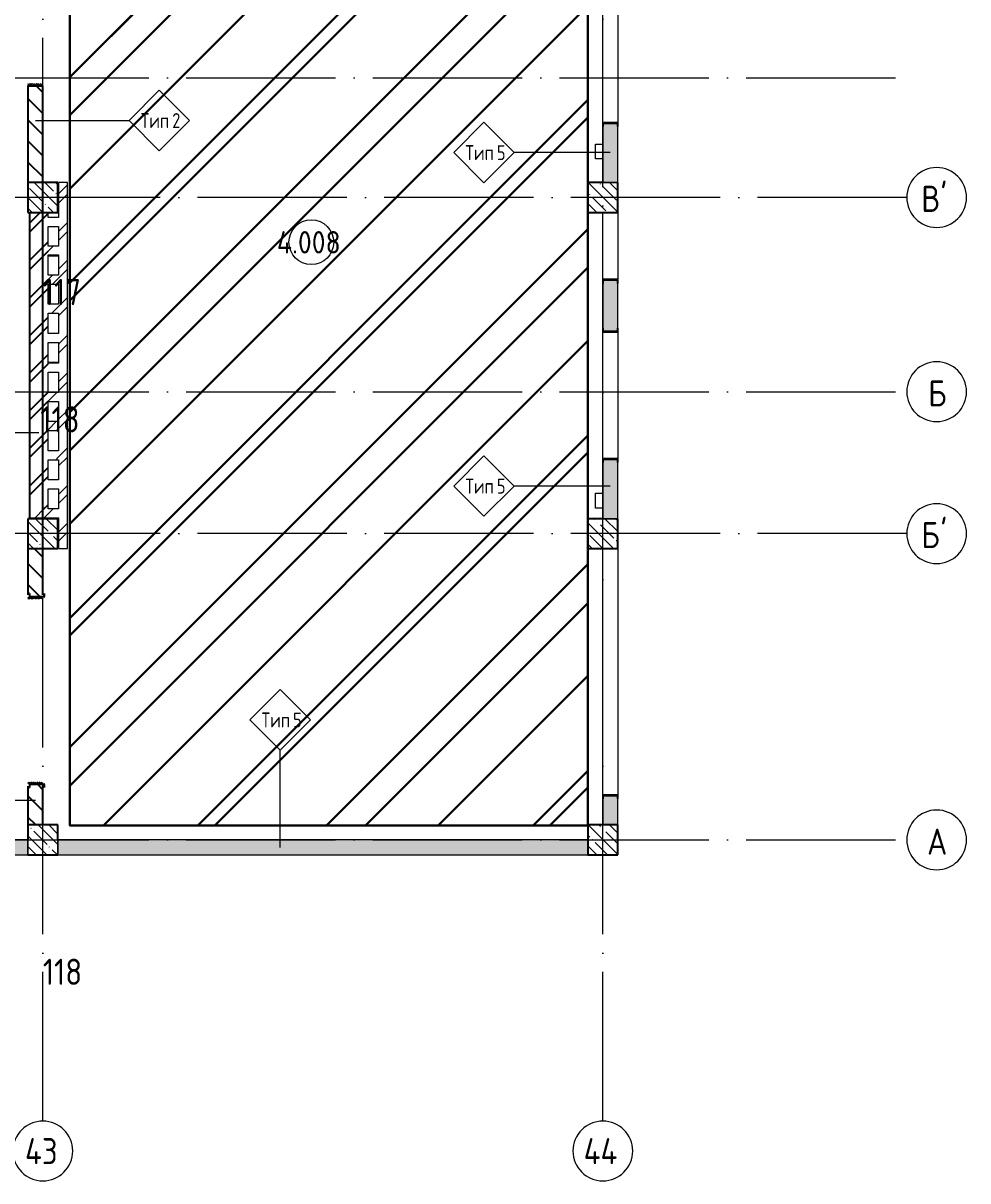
# Model space of a CAD drawing. Header units: millimetres. Extents: x -68946 to 690821, y -552984 to 293768.
# Drawn here: x 118369 to 131021, y -402657 to -387159 of the extents above; entities that cross this region are included whole.
import ezdxf

# ---------------------------------------------------------------- set-up
doc = ezdxf.new("R2010")
doc.units = ezdxf.units.MM
doc.linetypes.add('ADSK_Линия сетки', pattern=[2500, 2000, -250, 0, -250])
doc.linetypes.add('ADSK_Скрыто', pattern=[600, 300, -300])
for name, color, linetype, lineweight in [('0) блоки', 250, 'Continuous', 25), ('1.2) Стяжка 6 вып.', 30, 'Continuous', 30), ('1.3) Звуко-изол           6 вып.', 90, 'Continuous', 30), ('1.4) Стяжка 6 вып.', 30, 'Continuous', 30), ('A-AREA-____-IDEN', 250, 'Continuous', 9), ('A-DOOR-____-OTLN', 250, 'Continuous', 5), ('A-FLOR-____-OTLN', 250, 'Continuous', 9), ('A-WALL-____-IDEN', 250, 'Continuous', 9), ('A-WALL-____-MCUT', 250, 'Continuous', 13), ('A-WALL-____-PATT', 250, 'Continuous', 13), ('G-____-____-SYMB', 250, 'ADSK_Скрыто', 9), ('I-WALL-____-OTLN', 250, 'Continuous', 9), ('S-COLS-____-MCUT', 250, 'Continuous', 25), ('S-COLS-____-OTLN', 250, 'Continuous', 9), ('S-GRID-____-IDEN', 250, 'Continuous', 9), ('S-GRID-____-OTLN', 250, 'Continuous', 9)]:
    doc.layers.add(name, color=color, linetype=linetype, lineweight=lineweight)
doc.styles.add('GOST Common', font='', dxfattribs={"width": 0.9, "height": 350})
doc.styles.add('GOST Common_1', font='', dxfattribs={"width": 0.9, "height": 250})
doc.styles.add('ISOCPEUR', font='isocpeur.ttf', dxfattribs={"width": 0.8, "height": 100})
doc.styles.add('ISOCPEUR_1', font='isocpeur.ttf', dxfattribs={"width": 0.9, "height": 250})
doc.styles.get('GOST Common').set_extended_font_data('GOST Common')
doc.styles.get('GOST Common_1').set_extended_font_data('GOST Common')
pattern_1 = [(45, (-26617.47, -398117.93), (-251.4472, 251.4472), []), (45, (-26617.47, -397736.93), (-251.4472, 251.4472), [])]
pattern_2 = [(50, (-26617.47, -398117.93), (364.36793, -31.8783), [38.1, -419.1]), (355, (-26617.47, -398117.93), (-70.48585, 382.1133), [30.48, -335.28]), (100.451, (-26587.1, -398120.6), (293.885, 350.2334), [32.38, -356.18]), (46.184, (-26617.47, -398016.33), (542.1585, -84.0858), [57.15, -628.65]), (96.636, (-26572.3, -398023.34), (474.8049, 494.8554), [48.57, -534.27]), (351.184, (-26617.47, -398016.33), (474.8102, 494.85), [45.72, -502.92]), (21, (-26566.67, -398041.73), (303.22847, -204.53046), [38.1, -419.1]), (326, (-26566.67, -398041.73), (123.6039, 368.37604), [30.48, -335.28]), (71.451, (-26541.4, -398058.78), (426.8341, 163.8427), [32.38, -356.18]), (37.5, (-26617.47, -398117.93), (6.17665, 169.11015), [16.764, -314.452, 16.764, -323.596, -336.55]), (37.5, (-26617.47, -398117.93), (6.17665, 169.11015), [-671.576, 16.764, -319.786]), (7.5, (-26617.47, -398117.93), (133.63888, 200.3615), [16.764, -177.292, 16.764, -306.832, -128.27]), (7.5, (-26617.47, -398117.93), (133.63888, 200.3615), [-517.652, 16.764, -111.506]), (327.5, (-26730.75, -398117.93), (271.18182, -11.45836), [16.764, -110.236, 16.764, -379.476, -525.78]), (327.5, (-26730.75, -398117.93), (271.18182, -11.45836), [-523.24, 16.764, -509.016]), (317.5, (-26781.55, -398117.93), (296.2585, 50.85285), [16.764, -148.336, 16.764, -246.38, -373.38]), (317.5, (-26781.55, -398117.93), (296.2585, 50.85285), [-428.244, 16.764, -356.616])]
pattern_3 = [(135, (-26617.47, -398117.93), (-142.5612, -142.5612), []), (135, (-26474.9, -398117.93), (-142.5612, -142.5612), [252.016, -50.403, 3.353, -47.05])]
pattern_4 = [(135, (-26617.47, -398117.93), (-141.42136, -141.42136), [])]

# ---------------------------------------------------------------- blocks, each defined once
blk = doc.blocks.new('Дверь_СКБ_2Ст_Фрамуга2 - Н_ВВ-3_2500x2600h_Учебные помещения_Фрамуга слева-V1-Кладочный план внутренних ограждающих конструкций на отм_ _12_600_ Секция 3_')
at = {"layer": 'A-DOOR-____-OTLN'}
h = blk.add_hatch(dxfattribs=at)
h.set_pattern_fill('FP_5', color=256, style=0, pattern_type=2)
h.set_pattern_definition([(45, (-1071.384, 164.685), (-14.1421, 14.1421), []), (135, (-1071.384, 164.685), (-14.1421, -14.1421), [])])
h.paths.add_polyline_path([(-1237.5, -100), (-1212.5, -100), (-1212.5, 100), (-1237.5, 100)])
h = blk.add_hatch(dxfattribs=at)
h.set_pattern_fill('FP_4', color=256, style=0, pattern_type=2)
h.set_pattern_definition([(135, (1051.41, 164.685), (-14.1421, -14.1421), []), (225, (1051.41, 164.685), (14.1421, -14.1421), [])])
h.paths.add_polyline_path([(1237.5, -100), (1262.5, -100), (1262.5, 100), (1237.5, 100)])
blk = doc.blocks.new('BSC_Колонна _Прямоугольная - 400x400-V8-Кладочный план внутренних ограждающих конструкций на отм_ _12_600_ Секция 3_')
at = {"layer": 'S-COLS-____-OTLN', "lineweight": 5}
h = blk.add_hatch(dxfattribs=at)
h.set_pattern_fill('FP_32', color=256, style=0, pattern_type=2)
h.set_pattern_definition([(135, (-145249.98, -8625), (-142.56192, -142.56192), []), (135, (-145107.42, -8625), (-142.56192, -142.56192), [252.016, -50.403, 3.353, -47.05])])
h.paths.add_polyline_path([(-200, -200), (200, -200), (200, 200), (-200, 200)])
at = {"layer": 'S-COLS-____-MCUT'}
for p, q in [((200, 200), (-200, 200)), ((-200, 200), (-200, -200)), ((200, -200), (200, 200)), ((-200, -200), (200, -200))]:
    blk.add_line(p, q, dxfattribs=at)
blk = doc.blocks.new('BSC_Колонна _Прямоугольная - 400x400-V9-Кладочный план внутренних ограждающих конструкций на отм_ _12_600_ Секция 3_')
at = {"layer": 'S-COLS-____-OTLN', "lineweight": 5}
h = blk.add_hatch(dxfattribs=at)
h.set_pattern_fill('FP_33', color=256, style=0, pattern_type=2)
h.set_pattern_definition([(135, (-145249.98, -4125), (-142.56192, -142.56192), []), (135, (-145107.42, -4125), (-142.56192, -142.56192), [252.016, -50.403, 3.353, -47.05])])
h.paths.add_polyline_path([(-200, -200), (200, -200), (200, 200), (-200, 200)])
at = {"layer": 'S-COLS-____-MCUT'}
for p, q in [((200, 200), (-200, 200)), ((-200, 200), (-200, -200)), ((200, -200), (200, 200)), ((-200, -200), (200, -200))]:
    blk.add_line(p, q, dxfattribs=at)
blk = doc.blocks.new('BSC_Колонна _Прямоугольная - 400x400-V10-Кладочный план внутренних ограждающих конструкций на отм_ _12_600_ Секция 3_')
at = {"layer": 'S-COLS-____-OTLN', "lineweight": 5}
h = blk.add_hatch(dxfattribs=at)
h.set_pattern_fill('FP_34', color=256, style=0, pattern_type=2)
h.set_pattern_definition([(135, (-152749.98, -25), (-142.56192, -142.56192), []), (135, (-152607.42, -25), (-142.56192, -142.56192), [252.016, -50.403, 3.353, -47.05])])
h.paths.add_polyline_path([(200, -200), (200, 200), (-200, 200), (-200, -200)])
at = {"layer": 'S-COLS-____-MCUT'}
for p, q in [((200, 200), (-200, 200)), ((-200, 200), (-200, -200)), ((200, -200), (200, 200)), ((-200, -200), (200, -200))]:
    blk.add_line(p, q, dxfattribs=at)
blk = doc.blocks.new('ADSK_КолоннаНесущая_Швеллер_Гнутый_ГОСТ 8278-83 - 200х50х4_таб_1 2-38569673-Кладочный план внутренних ограждающих конструкций на отм_ _12_600_ Секция 3_')
at = {"layer": 'S-COLS-____-MCUT'}
for p, q in [((-10.1, 90), (-10.1, -90)), ((-6.1, -90), (-6.1, 90)), ((39.9, 100), (-0.1, 100)), ((-0.1, 96), (39.9, 96)), ((39.9, 96), (39.9, 100)), ((39.9, -96), (-0.1, -96)), ((-0.1, -100), (39.9, -100)), ((39.9, -100), (39.9, -96))]:
    blk.add_line(p, q, dxfattribs=at)
for centre, radius, start, end in [((-0.1, 90), 10, 90, 180), ((-0.1, 90), 6, 90, 180), ((-0.1, -90), 10, 180, 270), ((-0.1, -90), 6, 180, 270)]:
    blk.add_arc(centre, radius, start, end, dxfattribs=at)
blk = doc.blocks.new('ADSK_КолоннаНесущая_Швеллер_Гнутый_ГОСТ 8278-83 - 200х50х4_таб_1 2-V16-Кладочный план внутренних ограждающих конструкций на отм_ _12_600_ Секция 3_')
at = {"layer": 'S-COLS-____-MCUT'}
for p, q in [((-6.1, -80), (-6.1, 90)), ((39.9, 100), (-0.1, 100)), ((-0.1, 96), (39.9, 96)), ((39.9, 96), (39.9, 100)), ((-10.1, -88), (-10.1, -90)), ((-6.1, -90), (-6.1, -88)), ((39.9, -96), (-0.1, -96)), ((-0.1, -100), (39.9, -100)), ((39.9, -100), (39.9, -96))]:
    blk.add_line(p, q, dxfattribs=at)
for centre, radius, start, end in [((-0.1, 90), 10, 90, 180), ((-0.1, 90), 6, 90, 180), ((-0.1, -90), 10, 180, 270), ((-0.1, -90), 6, 180, 270)]:
    blk.add_arc(centre, radius, start, end, dxfattribs=at)
blk = doc.blocks.new('ADSK_КолоннаНесущая_Швеллер_Гнутый_ГОСТ 8278-83 - 200х50х4_таб_1 2-39321752-Кладочный план внутренних ограждающих конструкций на отм_ _12_600_ Секция 3_')
at = {"layer": 'S-COLS-____-MCUT'}
for p, q in [((-10.1, 90), (-10.1, 88)), ((-6.1, 88), (-6.1, 90)), ((-6.1, -90), (-6.1, 80)), ((39.9, 100), (-0.1, 100)), ((-0.1, 96), (39.9, 96)), ((39.9, 96), (39.9, 100)), ((39.9, -96), (-0.1, -96)), ((-0.1, -100), (39.9, -100)), ((39.9, -100), (39.9, -96))]:
    blk.add_line(p, q, dxfattribs=at)
for centre, radius, start, end in [((-0.1, 90), 10, 90, 180), ((-0.1, 90), 6, 90, 180), ((-0.1, -90), 10, 180, 270), ((-0.1, -90), 6, 180, 270)]:
    blk.add_arc(centre, radius, start, end, dxfattribs=at)
blk = doc.blocks.new('ADSK_КолоннаНесущая_Швеллер_Гнутый_ГОСТ 8278-83 - 200х50х4_таб_1 2-V17-Кладочный план внутренних ограждающих конструкций на отм_ _12_600_ Секция 3_')
at = {"layer": 'S-COLS-____-MCUT'}
for p, q in [((-6, -90), (-6, 90)), ((0, 96), (40, 96)), ((40, 100), (20, 100)), ((40, 96), (40, 100)), ((40, -96), (0, -96)), ((20, -100), (40, -100)), ((40, -100), (40, -96))]:
    blk.add_line(p, q, dxfattribs=at)
for centre, radius, start, end in [((0, 90), 10, 90.3368, 180), ((0, 90), 6, 90, 180), ((0, -90), 10, 180, 270), ((0, -90), 6, 180, 270)]:
    blk.add_arc(centre, radius, start, end, dxfattribs=at)
blk = doc.blocks.new('Ось сетки - Круг_Ø8 мм-39983606-Кладочный план внутренних ограждающих конструкций на отм_ _12_600_ Секция 3_')
at = {"layer": 'S-GRID-____-IDEN'}
for start, end in [(360, 180), (180, 360)]:
    blk.add_arc((0, 0), 4, start, end, dxfattribs=at)
blk = doc.blocks.new('ADSK_Марка_Стена - Типоразмер_ADSK_Марка-30564887-Кладочный план внутренних ограждающих конструкций на отм_ _12_600_ Секция 3_')
at = {"layer": 'A-WALL-____-IDEN'}
for p, q in [((-0.16, 4.37), (-4.21, 0.31)), ((3.9, 0.31), (-0.16, 4.37)), ((-4.21, 0.31), (-0.16, -3.74)), ((-0.16, -3.74), (3.9, 0.31))]:
    blk.add_line(p, q, dxfattribs=at)
blk = doc.blocks.new('AAR_СКБ_Марка_Помещения_мал - Номер-28977439-АР1_Маркировочный план 3 этажа секция 2_3')
at = {"layer": 'A-AREA-____-IDEN'}
blk.add_circle((-0.03, 0), 3, dxfattribs=at)

msp = doc.modelspace()

# ---------------------------------------------------------------- hatches: boundary and pattern name
at = {"layer": '0) блоки'}
h = msp.add_hatch(dxfattribs=at)
h.set_pattern_fill('FP_2', color=256, style=0, pattern_type=2)
h.set_pattern_definition(pattern_4)
h.paths.add_polyline_path([(118632.5104, -389292.9338), (118632.5104, -387992.9338), (118432.5104, -387992.9338), (118432.5104, -389292.9338)])
h.paths.add_polyline_path([(118432.5104, -385492.9338), (118632.5104, -385492.9338), (118632.5104, -385192.9338), (118432.5104, -385192.9338), (118432.5104, -385462.9338)])
h.paths.add_polyline_path([(118632.5104, -384792.9338), (118632.5104, -384072.9298), (118432.5104, -384072.9298), (118432.5104, -384792.9338)])
h.paths.add_polyline_path([(118632.5104, -382822.9298), (118632.5104, -382782.9411), (118432.5104, -382782.9411), (118432.5104, -382822.9298)])
h = msp.add_hatch(dxfattribs=at)
h.set_pattern_fill('FP_3', color=256, style=0, pattern_type=2)
h.set_pattern_definition(pattern_1)
h.paths.add_polyline_path([(118702.5323, -393662.9338), (118702.5323, -389692.9338), (118452.5323, -389692.9338), (118452.5323, -393662.9338)])
h = msp.add_hatch(dxfattribs=at)
h.set_pattern_fill('FP_2', color=256, style=0, pattern_type=2)
h.set_pattern_definition(pattern_4)
h.paths.add_polyline_path([(118432.5323, -397892.9338), (118632.5323, -397892.9338), (118632.5323, -397342.9344), (118432.5323, -397342.9344), (118432.5323, -397688.92)])
h.paths.add_polyline_path([(118632.5323, -394842.9344), (118632.5323, -394192.9338), (118432.5323, -394192.9338), (118432.5323, -394842.9344)])
at = {"layer": '1.2) Стяжка 6 вып.', "lineweight": 30}
h = msp.add_hatch(dxfattribs=at)
h.set_pattern_fill('ANSI31', color=256, scale=333)
h.paths.add_polyline_path([(125932.5104, -385192.9338), (118995.2848, -385192.9338), (118995.2848, -397900.7291), (125932.5104, -397900.7291)])
at = {"layer": '1.3) Звуко-изол           6 вып.', "lineweight": 30}
h = msp.add_hatch(dxfattribs=at)
h.set_pattern_fill('ANSI31', color=256, scale=500)
h.paths.add_polyline_path([(125932.5104, -385192.9338), (118995.2848, -385192.9338), (118995.2848, -397900.7291), (125932.5104, -397900.7291)])
at = {"layer": '1.4) Стяжка 6 вып.', "lineweight": 30}
h = msp.add_hatch(dxfattribs=at)
h.set_pattern_fill('ANSI32', color=256, scale=333)
h.paths.add_polyline_path([(125932.5104, -385192.9338), (118995.2848, -385192.9338), (118995.2848, -397900.7291), (125932.5104, -397900.7291)])
at = {"layer": 'A-WALL-____-PATT', "lineweight": 15}
h = msp.add_hatch(dxfattribs=at)
h.set_pattern_fill('FP_23', color=256, style=0, pattern_type=2)
h.set_pattern_definition(pattern_2)
h.paths.add_polyline_path([(126332.5104, -397892.9338), (126332.5104, -397492.9344), (126132.5104, -397492.9344), (126132.5104, -397892.9338)])
h.paths.add_polyline_path([(126132.5104, -393792.9338), (126332.5104, -393792.9338), (126332.5104, -392992.9344), (126132.5104, -392992.9344), (126132.5104, -393448.7037)])
h.paths.add_polyline_path([(126332.5104, -391292.9344), (126332.5104, -390592.9344), (126132.5104, -390592.9344), (126132.5104, -391292.9344)])
h.paths.add_polyline_path([(126132.5104, -389292.9338), (126332.5104, -389292.9338), (126332.5104, -388492.9344), (126132.5104, -388492.9344), (126132.5104, -389208.4874)])
h.paths.add_polyline_path([(126132.5104, -384792.9338), (126332.5104, -384792.9338), (126332.5104, -383992.9344), (126132.5104, -383992.9344)])
h.paths.add_polyline_path([(126332.5104, -382292.9344), (126332.5104, -381592.9344), (126132.5104, -381592.9344), (126132.5104, -382292.9344)])
h.paths.add_polyline_path([(126332.5104, -380292.9338), (126332.5104, -379492.9344), (126132.5104, -379492.9344), (126132.5104, -380292.9338)])
h.paths.add_polyline_path([(126332.5104, -375792.9338), (126332.5104, -374992.9344), (126132.5104, -374992.9344), (126132.5104, -375792.9338)])
h.paths.add_polyline_path([(126132.5104, -373292.9344), (126332.5104, -373292.9344), (126332.5104, -372592.9344), (126132.5104, -372592.9344)])
h.paths.add_polyline_path([(126132.5104, -371292.9338), (126332.5104, -371292.9338), (126332.5104, -370492.9344), (126132.5104, -370492.9344), (126132.5104, -371187.5681)])
h.paths.add_polyline_path([(126332.5104, -366792.9338), (126332.5104, -365992.9344), (126132.5104, -365992.9344), (126132.5104, -366792.9338)])
h.paths.add_polyline_path([(126332.5104, -365092.9344), (126332.5104, -364392.9344), (126132.5104, -364392.9344), (126132.5104, -365092.9344)])
h.paths.add_polyline_path([(126132.5104, -362692.9344), (126332.5104, -362692.9344), (126332.5104, -362292.9338), (126132.5104, -362292.9338), (126132.5104, -362442.122)])
h.paths.add_polyline_path([(126332.5104, -361892.9338), (126332.5104, -361492.9344), (126132.5104, -361492.9344), (126132.5104, -361892.9338)])
h.paths.add_polyline_path([(126332.5104, -358192.9344), (126332.5104, -357392.9338), (126132.5104, -357392.9338), (126132.5104, -358192.9344)])
h.paths.add_polyline_path([(126132.5104, -353692.9338), (126332.5104, -353692.9338), (126332.5104, -352492.9338), (126132.5104, -352492.9338), (126132.5104, -353282.9344)])
h.paths.add_polyline_path([(126332.5104, -350392.9338), (126332.5104, -350092.9344), (126132.5104, -350092.9344), (126132.5104, -350392.9338)])
h.paths.add_polyline_path([(126332.5104, -349192.9344), (126332.5104, -347992.9344), (126132.5104, -347992.9344), (126132.5104, -349192.9344)])
h.paths.add_polyline_path([(126132.5104, -347092.9344), (126332.5104, -347092.9344), (126332.5104, -346392.9344), (126132.5104, -346392.9344)])
h.paths.add_polyline_path([(126332.5104, -344292.9338), (126332.5104, -343492.9344), (126132.5104, -343492.9344), (126132.5104, -344292.9338)])
h.paths.add_polyline_path([(126332.5104, -340192.9344), (126332.5104, -339542.9338), (126132.5104, -339542.9338), (126132.5104, -340192.9344)])
h = msp.add_hatch(dxfattribs=at)
h.set_pattern_fill('FP_3', color=256, style=0, pattern_type=2)
h.set_pattern_definition(pattern_1)
h.paths.add_polyline_path([(118962.5323, -394192.9338), (118962.5323, -389292.9338), (118842.5323, -389292.9338), (118842.5323, -394192.9338)])
h = msp.add_hatch(dxfattribs=at)
h.set_pattern_fill('FP_3', color=256, style=0, pattern_type=2)
h.set_pattern_definition(pattern_1)
h.paths.add_polyline_path([(118842.5323, -390262.9338), (118842.5323, -390142.9338), (118702.5323, -390142.9338), (118702.5323, -390262.9338), (118752.7972, -390262.9338)])
h = msp.add_hatch(dxfattribs=at)
h.set_pattern_fill('FP_3', color=256, style=0, pattern_type=2)
h.set_pattern_definition(pattern_1)
h.paths.add_polyline_path([(118842.5323, -390652.9338), (118842.5323, -390532.9338), (118702.5323, -390532.9338), (118702.5323, -390652.9338), (118752.7972, -390652.9338)])
h = msp.add_hatch(dxfattribs=at)
h.set_pattern_fill('FP_3', color=256, style=0, pattern_type=2)
h.set_pattern_definition(pattern_1)
h.paths.add_polyline_path([(118842.5323, -391042.9338), (118842.5323, -390922.9338), (118702.5323, -390922.9338), (118702.5323, -391042.9338), (118752.7972, -391042.9338)])
h = msp.add_hatch(dxfattribs=at)
h.set_pattern_fill('FP_3', color=256, style=0, pattern_type=2)
h.set_pattern_definition(pattern_1)
h.paths.add_polyline_path([(118842.5323, -391832.9338), (118842.5323, -391712.9338), (118702.5323, -391712.9338), (118702.5323, -391832.9338), (118752.7972, -391832.9338)])
h = msp.add_hatch(dxfattribs=at)
h.set_pattern_fill('FP_3', color=256, style=0, pattern_type=2)
h.set_pattern_definition(pattern_1)
h.paths.add_polyline_path([(118842.5323, -392222.9338), (118842.5323, -392102.9338), (118702.5323, -392102.9338), (118702.5323, -392222.9338), (118752.7972, -392222.9338)])
h = msp.add_hatch(dxfattribs=at)
h.set_pattern_fill('FP_3', color=256, style=0, pattern_type=2)
h.set_pattern_definition(pattern_1)
h.paths.add_polyline_path([(118842.5323, -392612.9338), (118842.5323, -392492.9338), (118702.5323, -392492.9338), (118702.5323, -392612.9338), (118752.7972, -392612.9338)])
h = msp.add_hatch(dxfattribs=at)
h.set_pattern_fill('FP_3', color=256, style=0, pattern_type=2)
h.set_pattern_definition(pattern_1)
h.paths.add_polyline_path([(118842.5323, -393002.9338), (118842.5323, -392882.9338), (118702.5323, -392882.9338), (118702.5323, -393002.9338), (118752.7972, -393002.9338)])
h = msp.add_hatch(dxfattribs=at)
h.set_pattern_fill('FP_3', color=256, style=0, pattern_type=2)
h.set_pattern_definition(pattern_1)
h.paths.add_polyline_path([(118842.5323, -393782.9338), (118842.5323, -393662.9338), (118452.5323, -393662.9338), (118452.5323, -393782.9338), (118752.7972, -393782.9338)])
h = msp.add_hatch(dxfattribs=at)
h.set_pattern_fill('FP_23', color=256, style=0, pattern_type=2)
h.set_pattern_definition(pattern_2)
h.paths.add_polyline_path([(125932.5104, -398292.9338), (125932.5104, -398092.9344), (118832.5104, -398092.9338), (118832.5104, -398292.9338), (120272.9187, -398292.9338)])
h.paths.add_polyline_path([(117892.0323, -398292.9338), (118432.5104, -398292.9338), (118432.5104, -398092.9338), (117892.0323, -398092.9338)])
h.paths.add_polyline_path([(114592.0323, -398292.9338), (114592.0323, -398092.9338), (113832.5323, -398092.9338), (113832.5323, -398292.9338), (114192.4328, -398292.9338)])
at = {"layer": 'S-COLS-____-OTLN', "lineweight": 5}
h = msp.add_hatch(dxfattribs=at)
h.set_pattern_fill('FP_1', color=256, style=0, pattern_type=2)
h.set_pattern_definition(pattern_3)
h.paths.add_polyline_path([(125932.5104, -389692.9338), (126332.5104, -389692.9338), (126332.5104, -389292.9338), (125932.5104, -389292.9338)])
h = msp.add_hatch(dxfattribs=at)
h.set_pattern_fill('FP_1', color=256, style=0, pattern_type=2)
h.set_pattern_definition(pattern_3)
h.paths.add_polyline_path([(126332.5104, -394192.9338), (126332.5104, -393792.9338), (125932.5104, -393792.9338), (125932.5104, -394192.9338)])
h = msp.add_hatch(dxfattribs=at)
h.set_pattern_fill('FP_1', color=256, style=0, pattern_type=2)
h.set_pattern_definition(pattern_3)
h.paths.add_polyline_path([(118432.5104, -398292.9338), (118832.5104, -398292.9338), (118832.5104, -397892.9338), (118432.5104, -397892.9338), (118432.5104, -398092.9338)])

# ---------------------------------------------------------------- linework, layer by layer
at = {"layer": '0) блоки'}
for p, q in [((118432.5104, -388022.9338), (118432.5104, -389292.9338)), ((118632.5104, -394192.9338), (118632.5104, -388022.9338)), ((118452.5323, -389692.9338), (118452.5323, -393782.9338)), ((118432.5323, -394192.9338), (118432.5323, -394812.9344)), ((118632.5323, -394812.9344), (118632.5323, -394192.9338)), ((118432.5323, -397372.9344), (118432.5323, -397892.9338)), ((118632.5323, -397892.9338), (118632.5323, -397372.9344))]:
    msp.add_line(p, q, dxfattribs=at)
at = {"layer": '1.2) Стяжка 6 вып.', "lineweight": 30}
msp.add_lwpolyline([(125932.5104, -385192.9338), (118995.2848, -385192.9338), (118995.2848, -397900.7291), (125932.5104, -397900.7291)], close=True, dxfattribs=at)
at = {"layer": 'A-FLOR-____-OTLN'}
for p, q in [((126032.5104, -388977.9338), (126032.5104, -388777.9338)), ((126032.5104, -388777.9338), (126132.5104, -388777.9338)), ((126132.5104, -388977.9338), (126032.5104, -388977.9338)), ((118702.5323, -390272.9338), (118842.5104, -390272.9338)), ((118842.5104, -391702.9338), (118702.5323, -391702.9338)), ((126032.5104, -393652.9338), (126032.5104, -393452.9338)), ((126032.5104, -393452.9338), (126132.5104, -393452.9338)), ((126132.5104, -393652.9338), (126032.5104, -393652.9338))]:
    msp.add_line(p, q, dxfattribs=at)
at = {"layer": 'A-WALL-____-IDEN'}
for p, q in [((118532.5104, -388462.1818), (119786.8854, -388462.1818)), ((126232.5104, -388891.5085), (124946.8854, -388891.5085)), ((118577.5323, -392643.4591), (117291.9073, -392643.4591)), ((126232.5104, -393355.6938), (124946.8854, -393355.6938)), ((121811.1007, -398192.9338), (121811.1007, -396891.6838)), ((118532.5323, -397565.5095), (117246.9073, -397565.5095))]:
    msp.add_line(p, q, dxfattribs=at)
at = {"layer": 'A-WALL-____-MCUT', "color": 7, "lineweight": 15}
for p, q in [((126132.5104, -388492.9344), (126132.5104, -389292.9338)), ((126332.5104, -388492.9344), (126132.5104, -388492.9344)), ((126332.5104, -389292.9338), (126332.5104, -388492.9344)), ((118842.5323, -389292.9338), (118842.5323, -389762.9338)), ((118962.5323, -389292.9338), (118842.5323, -389292.9338)), ((118962.5323, -394192.9338), (118962.5323, -389292.9338)), ((118702.5323, -389762.9338), (118702.5323, -389692.9338)), ((118842.5323, -389762.9338), (118702.5323, -389762.9338)), ((118702.5323, -389882.9338), (118842.5323, -389882.9338)), ((118702.5323, -390142.9338), (118702.5323, -389882.9338)), ((118842.5323, -389882.9338), (118842.5323, -390142.9338)), ((118842.5323, -390142.9338), (118702.5323, -390142.9338)), ((118702.5323, -390262.9338), (118842.5323, -390262.9338)), ((118702.5323, -390532.9338), (118702.5323, -390262.9338)), ((118842.5323, -390262.9338), (118842.5323, -390532.9338)), ((118842.5323, -390532.9338), (118702.5323, -390532.9338)), ((118702.5323, -390652.9338), (118842.5323, -390652.9338)), ((118702.5323, -390922.9338), (118702.5323, -390652.9338)), ((118842.5323, -390652.9338), (118842.5323, -390922.9338)), ((126132.5104, -390592.9344), (126132.5104, -391292.9344)), ((126332.5104, -390592.9344), (126132.5104, -390592.9344)), ((126332.5104, -391292.9344), (126332.5104, -390592.9344)), ((118842.5323, -390922.9338), (118702.5323, -390922.9338)), ((118702.5323, -391042.9338), (118842.5323, -391042.9338)), ((118702.5323, -391312.9338), (118702.5323, -391042.9338)), ((118842.5323, -391042.9338), (118842.5323, -391312.9338)), ((126132.5104, -391292.9344), (126332.5104, -391292.9344)), ((118842.5323, -391312.9338), (118702.5323, -391312.9338)), ((118702.5323, -391432.9338), (118842.5323, -391432.9338)), ((118702.5323, -391712.9338), (118702.5323, -391432.9338)), ((118842.5323, -391432.9338), (118842.5323, -391712.9338)), ((118842.5323, -391712.9338), (118702.5323, -391712.9338)), ((118702.5323, -391832.9338), (118842.5323, -391832.9338)), ((118702.5323, -392102.9338), (118702.5323, -391832.9338)), ((118842.5323, -391832.9338), (118842.5323, -392102.9338)), ((118842.5323, -392102.9338), (118702.5323, -392102.9338)), ((118702.5323, -392222.9338), (118842.5323, -392222.9338)), ((118702.5323, -392492.9338), (118702.5323, -392222.9338)), ((118842.5323, -392222.9338), (118842.5323, -392492.9338)), ((118842.5323, -392492.9338), (118702.5323, -392492.9338)), ((118702.5323, -392612.9338), (118842.5323, -392612.9338)), ((118702.5323, -392882.9338), (118702.5323, -392612.9338)), ((118842.5323, -392612.9338), (118842.5323, -392882.9338)), ((118842.5323, -392882.9338), (118702.5323, -392882.9338)), ((118702.5323, -393002.9338), (118842.5323, -393002.9338)), ((118702.5323, -393272.9338), (118702.5323, -393002.9338)), ((118842.5323, -393002.9338), (118842.5323, -393272.9338)), ((126132.5104, -392992.9344), (126132.5104, -393792.9338)), ((126332.5104, -392992.9344), (126132.5104, -392992.9344)), ((126332.5104, -393792.9338), (126332.5104, -392992.9344)), ((118842.5323, -393272.9338), (118702.5323, -393272.9338)), ((118702.5323, -393392.9338), (118842.5323, -393392.9338)), ((118702.5323, -393662.9338), (118702.5323, -393392.9338)), ((118842.5323, -393392.9338), (118842.5323, -393662.9338)), ((118452.5323, -393782.9338), (118842.5323, -393782.9338)), ((118842.5323, -393662.9338), (118702.5323, -393662.9338)), ((118842.5323, -393782.9338), (118842.5323, -394192.9338)), ((118842.5323, -394192.9338), (118962.5323, -394192.9338)), ((126132.5104, -397492.9344), (126132.5104, -397892.9338)), ((126332.5104, -397492.9344), (126132.5104, -397492.9344)), ((126332.5104, -397892.9338), (126332.5104, -397492.9344)), ((118432.5323, -397892.9338), (118632.5323, -397892.9338)), ((118432.5104, -398092.9338), (117892.0323, -398092.9338)), ((125932.5104, -398092.9338), (118832.5104, -398092.9338)), ((117892.0323, -398292.9338), (118432.5104, -398292.9338)), ((118832.5104, -398292.9338), (125932.5104, -398292.9338))]:
    msp.add_line(p, q, dxfattribs=at)
at = {"layer": 'A-WALL-____-MCUT', "lineweight": 15}
for p, q in [((126132.5104, -389292.9338), (126332.5104, -389292.9338)), ((126132.5104, -393792.9338), (126332.5104, -393792.9338)), ((118432.5104, -398292.9338), (118432.5104, -398092.9338)), ((118832.5104, -398092.9338), (118832.5104, -398292.9338))]:
    msp.add_line(p, q, dxfattribs=at)
at = {"layer": 'I-WALL-____-OTLN', "lineweight": 15}
for p, q in [((126132.5104, -388492.9344), (126132.5104, -385192.9344)), ((126332.5104, -385192.9344), (126332.5104, -388492.9344)), ((126132.5104, -390592.9344), (126132.5104, -389692.9344)), ((126332.5104, -389692.9344), (126332.5104, -390592.9344)), ((126132.5104, -392992.9344), (126132.5104, -391292.9344)), ((126332.5104, -391292.9344), (126332.5104, -392992.9344)), ((126132.5104, -397492.9344), (126132.5104, -394192.9344)), ((126332.5104, -394192.9344), (126332.5104, -397492.9344))]:
    msp.add_line(p, q, dxfattribs=at)
at = {"layer": 'S-COLS-____-MCUT'}
for p, q in [((126132.5104, -389292.9338), (125932.5104, -389292.9338)), ((125932.5104, -389292.9338), (125932.5104, -389692.9338)), ((126332.5104, -389692.9338), (126332.5104, -389292.9338)), ((125932.5104, -389692.9338), (126332.5104, -389692.9338)), ((126132.5104, -393792.9338), (125932.5104, -393792.9338)), ((125932.5104, -393792.9338), (125932.5104, -394192.9338)), ((126332.5104, -394192.9338), (126332.5104, -393792.9338)), ((125932.5104, -394192.9338), (126332.5104, -394192.9338)), ((118832.5104, -397892.9338), (118432.5104, -397892.9338)), ((118432.5104, -397892.9338), (118432.5104, -398092.9338)), ((118832.5104, -398092.9338), (118832.5104, -397892.9338)), ((118432.5104, -398292.9338), (118832.5104, -398292.9338))]:
    msp.add_line(p, q, dxfattribs=at)
at = {"layer": 'S-COLS-____-OTLN'}
for p, q in [((126332.5104, -389292.9338), (126132.5104, -389292.9338)), ((126332.5104, -393792.9338), (126132.5104, -393792.9338)), ((118432.5104, -398092.9338), (118432.5104, -398292.9338)), ((118832.5104, -398292.9338), (118832.5104, -398092.9338))]:
    msp.add_line(p, q, dxfattribs=at)
at = {"layer": 'S-GRID-____-OTLN', "linetype": 'ADSK_Линия сетки'}
for p, q in [((118632.5323, -401856.7737), (118632.5323, -336915.9292)), ((126132.5323, -401856.7737), (126132.5323, -336915.9292)), ((105552.8046, -387892.9338), (130203.4118, -387892.9338)), ((130203.4118, -389492.9338), (105552.8046, -389492.9338)), ((105552.8046, -392092.9338), (130203.4118, -392092.9338)), ((130203.4118, -393992.9338), (105552.8046, -393992.9338)), ((105552.8046, -398092.9338), (130203.4118, -398092.9338))]:
    msp.add_line(p, q, dxfattribs=at)

# ---------------------------------------------------------------- block references
at = {"layer": 'A-AREA-____-IDEN', "xscale": 99.99999999999993, "yscale": 99.99999999999993, "zscale": 99.99999999999993}
msp.add_blockref('AAR_СКБ_Марка_Помещения_мал - Номер-28977439-АР1_Маркировочный план 3 этажа секция 2_3', (122231.7777, -390091.8148), dxfattribs=at)
at = {"layer": 'A-DOOR-____-OTLN', "color": 255, "rotation": 89.99999999999993}
for p in [(118532.5104, -386755.4338), (118532.5323, -396105.4344)]:
    msp.add_blockref('Дверь_СКБ_2Ст_Фрамуга2 - Н_ВВ-3_2500x2600h_Учебные помещения_Фрамуга слева-V1-Кладочный план внутренних ограждающих конструкций на отм_ _12_600_ Секция 3_', p, dxfattribs=at)
at = {"layer": 'A-WALL-____-IDEN', "xscale": 99.99999999999993, "yscale": 99.99999999999993, "zscale": 99.99999999999993}
for p in [(120208.2273, -388493.4318), (124556.7935, -388922.7585), (124556.7935, -393386.9438), (121826.7257, -396517.2169)]:
    msp.add_blockref('ADSK_Марка_Стена - Типоразмер_ADSK_Марка-30564887-Кладочный план внутренних ограждающих конструкций на отм_ _12_600_ Секция 3_', p, dxfattribs=at)
at = {"layer": 'S-COLS-____-OTLN'}
for name, p, rotation in [('ADSK_КолоннаНесущая_Швеллер_Гнутый_ГОСТ 8278-83 - 200х50х4_таб_1 2-V17-Кладочный план внутренних ограждающих конструкций на отм_ _12_600_ Секция 3_', (118532.5323, -388003.0338), 269.9999999999995), ('ADSK_КолоннаНесущая_Швеллер_Гнутый_ГОСТ 8278-83 - 200х50х4_таб_1 2-38569673-Кладочный план внутренних ограждающих конструкций на отм_ _12_600_ Секция 3_', (126232.5104, -388503.0344), 269.9999999999649), ('ADSK_КолоннаНесущая_Швеллер_Гнутый_ГОСТ 8278-83 - 200х50х4_таб_1 2-38569673-Кладочный план внутренних ограждающих конструкций на отм_ _12_600_ Секция 3_', (126232.5104, -390603.0344), 269.9999999999649), ('ADSK_КолоннаНесущая_Швеллер_Гнутый_ГОСТ 8278-83 - 200х50х4_таб_1 2-38569673-Кладочный план внутренних ограждающих конструкций на отм_ _12_600_ Секция 3_', (126232.5104, -391282.8344), 89.99999999996523), ('ADSK_КолоннаНесущая_Швеллер_Гнутый_ГОСТ 8278-83 - 200х50х4_таб_1 2-38569673-Кладочный план внутренних ограждающих конструкций на отм_ _12_600_ Секция 3_', (126232.5104, -393003.0344), 269.9999999999649), ('ADSK_КолоннаНесущая_Швеллер_Гнутый_ГОСТ 8278-83 - 200х50х4_таб_1 2-V16-Кладочный план внутренних ограждающих конструкций на отм_ _12_600_ Секция 3_', (118552.5323, -394832.8344), 90.00000000000044), ('ADSK_КолоннаНесущая_Швеллер_Гнутый_ГОСТ 8278-83 - 200х50х4_таб_1 2-39321752-Кладочный план внутренних ограждающих конструкций на отм_ _12_600_ Секция 3_', (118552.5323, -397353.0344), 269.9999999999995), ('ADSK_КолоннаНесущая_Швеллер_Гнутый_ГОСТ 8278-83 - 200х50х4_таб_1 2-38569673-Кладочный план внутренних ограждающих конструкций на отм_ _12_600_ Секция 3_', (126232.5104, -397503.0344), 269.9999999999649)]:
    msp.add_blockref(name, p, dxfattribs=dict(at, rotation=rotation))
for name, p in [('BSC_Колонна _Прямоугольная - 400x400-V8-Кладочный план внутренних ограждающих конструкций на отм_ _12_600_ Секция 3_', (118632.5104, -389492.9338)), ('BSC_Колонна _Прямоугольная - 400x400-V9-Кладочный план внутренних ограждающих конструкций на отм_ _12_600_ Секция 3_', (118632.5104, -393992.9338)), ('BSC_Колонна _Прямоугольная - 400x400-V10-Кладочный план внутренних ограждающих конструкций на отм_ _12_600_ Секция 3_', (126132.5104, -398092.9338))]:
    msp.add_blockref(name, p, dxfattribs=at)
at = {"layer": 'S-GRID-____-IDEN', "xscale": 99.99999999999993, "yscale": 99.99999999999993, "zscale": 99.99999999999993}
for p, rotation in [((130603.4118, -389492.9338), 89.99999999999982), ((130603.4118, -392092.9338), 269.9999999999994), ((130603.4118, -393992.9338), 89.99999999999982), ((130603.4118, -398092.9338), 269.9999999999994)]:
    msp.add_blockref('Ось сетки - Круг_Ø8 мм-39983606-Кладочный план внутренних ограждающих конструкций на отм_ _12_600_ Секция 3_', p, dxfattribs=dict(at, rotation=rotation))
for p in [(118632.5323, -402256.7737), (126132.5323, -402256.7737)]:
    msp.add_blockref('Ось сетки - Круг_Ø8 мм-39983606-Кладочный план внутренних ограждающих конструкций на отм_ _12_600_ Секция 3_', p, dxfattribs=at)

# ---------------------------------------------------------------- texts
at = {"layer": 'A-AREA-____-IDEN', "insert": (121766.2385, -389943.155), "char_height": 300, "width": 673.4175, "attachment_point": 1, "style": 'ISOCPEUR_1'}
msp.add_mtext('4.008', dxfattribs=at)
at = {"layer": 'A-WALL-____-IDEN', "char_height": 200, "attachment_point": 1, "style": 'ISOCPEUR'}
for s, insert, width in [('Тип', (119943.8464, -388363.7632), 387.215062), (' 2', (120263.3308, -388363.7632), 230.084312), ('Тип', (124292.4126, -388793.0899), 387.215062), (' 5', (124611.897, -388793.0899), 230.084312), ('Тип', (124292.4126, -393257.2751), 387.215062), (' 5', (124611.897, -393257.2751), 230.084312), ('Тип', (121562.3448, -396387.5482), 387.215062), (' 5', (121881.8292, -396387.5482), 230.084312)]:
    msp.add_mtext(s, dxfattribs=dict(at, insert=insert, width=width))
at = {"layer": 'G-____-____-SYMB', "linetype": 'Continuous', "char_height": 350, "width": 577.215, "attachment_point": 1, "style": 'GOST Common_1'}
for s, insert in [('117', (118632.3889, -390583.3555)), ('118', (118597.5897, -392289.163)), ('118', (118632.3889, -399683.3555))]:
    msp.add_mtext(s, dxfattribs=dict(at, insert=insert))
at = {"layer": 'S-GRID-____-IDEN', "color": 18, "true_color": 0x000000, "char_height": 350, "attachment_point": 1, "style": 'GOST Common'}
for s, insert, width in [("\\fGOST Common|b0|i0|c204|p34|;\\W.9;'", (130654.1191, -389335.7082), 137.088562), ('\\fGOST Common|b0|i0|c204|p34|;\\W.9;В', (130398.1347, -389335.7082), 310.253062), ('\\fGOST Common|b0|i0|c204|p34|;\\W.9;Б', (130490.0889, -391940.3469), 310.253062), ("\\fGOST Common|b0|i0|c204|p34|;\\W.9;'", (130654.1191, -393835.7082), 137.088562), ('\\fGOST Common|b0|i0|c204|p34|;\\W.9;Б', (130398.1347, -393835.7082), 310.253062), ('\\fGOST Common|b0|i0|c204|p34|;\\W.9;А', (130475.2389, -397940.3469), 346.329), ('43', (118393.6516, -402084.2404), 577.215), ('44', (125875.6516, -402084.2404), 620.506125)]:
    msp.add_mtext(s, dxfattribs=dict(at, insert=insert, width=width))

doc.saveas('drawing.dxf')
